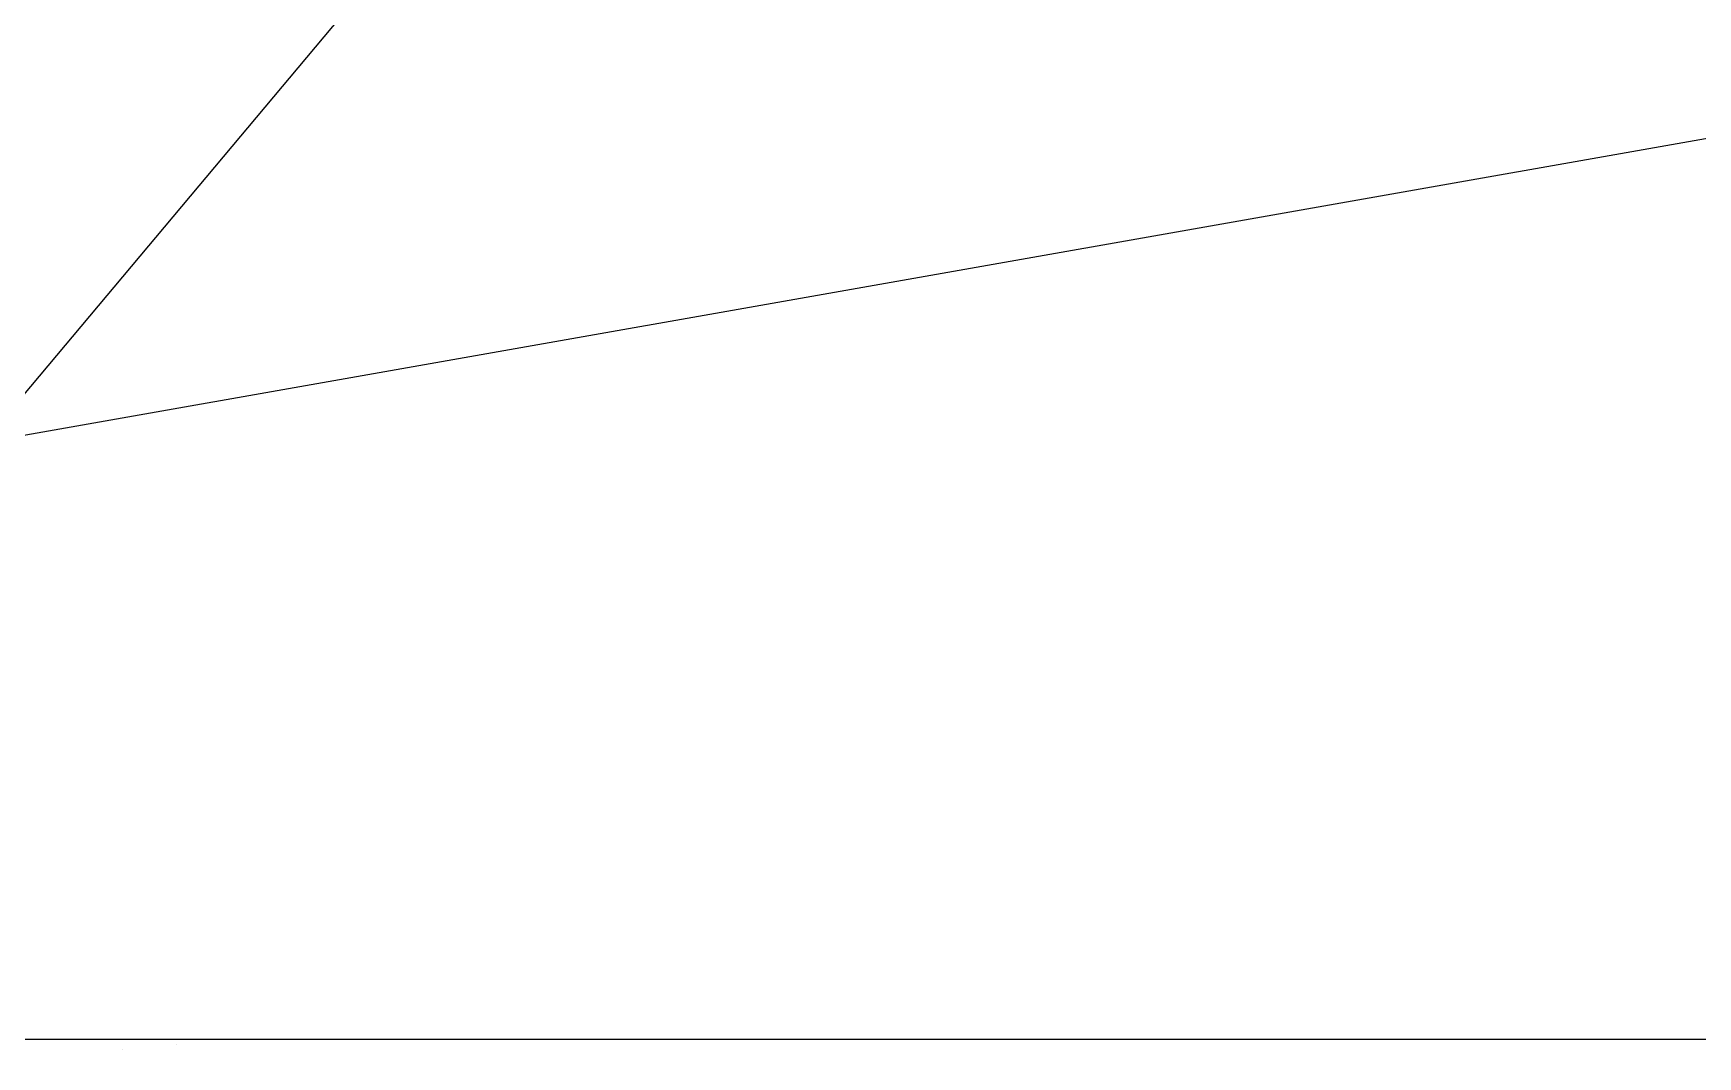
# Model space of a CAD drawing. Header units: millimetres. Extents: x 111 to 1506, y 14 to 566.
# Drawn here: x 218.692 to 223.167, y 231.317 to 234.068 of the extents above; entities that cross this region are included whole.
import ezdxf

# ---------------------------------------------------------------- set-up
doc = ezdxf.new("R2010")
doc.units = ezdxf.units.MM
doc.layers.add('ARBOLES', color=78, linetype='Continuous', lineweight=5)

# ---------------------------------------------------------------- blocks, each defined once
blk = doc.blocks.new('E1E')
at = {"layer": 'ARBOLES', "ltscale": 0.2}
for p, q in [((95.7812, 56.9208), (95.7812, 56.9208)), ((95.6238, 56.8379), (95.6238, 56.8379))]:
    blk.add_line(p, q, dxfattribs=at)

msp = doc.modelspace()

# ---------------------------------------------------------------- linework, layer by layer
for p, q in [((225.32103, 241.02848), (210.68425, 223.58505)), ((206.49438, 230.84212), (233.21138, 235.55305)), ((217.21171, 231.36416), (246.58812, 231.36416))]:
    msp.add_line(p, q)

# ---------------------------------------------------------------- block references
at = {"layer": 'ARBOLES', "color": 0, "xscale": 0.8310831642732954, "yscale": 0.8310831642732954, "zscale": 0.8310831642732954, "rotation": 157.9147716791316}
msp.add_blockref('E1E', (310.47841, 245.24093), dxfattribs=at)

doc.saveas('drawing.dxf')
